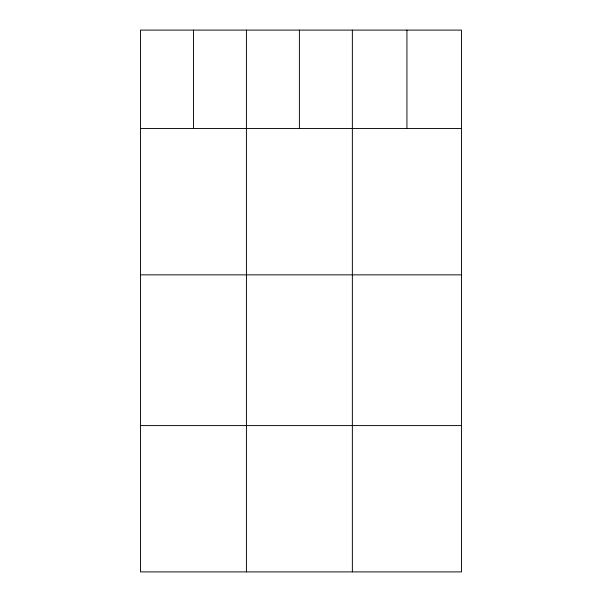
<?xml version="1.0" encoding="UTF-8"?>
<svg xmlns="http://www.w3.org/2000/svg" width="602" height="602" viewBox="0 0 602 602"><rect width="100%" height="100%" fill="white"/><g stroke="black" fill="none" stroke-linecap="round" stroke-linejoin="round"><path stroke-width="0.9" d="M461.516 128.55L461.516 571.9L140.484 571.9L140.484 30.1L461.516 30.1L461.516 128.55L140.484 128.55M140.484 274.851L461.516 274.851M140.484 425.591L461.516 425.591M406.937 30.1L406.937 128.55M352.366 30.1L352.366 571.9M299.397 30.1L299.397 128.55M246.421 30.1L246.421 571.9M193.453 30.1L193.453 128.55"/></g></svg>
